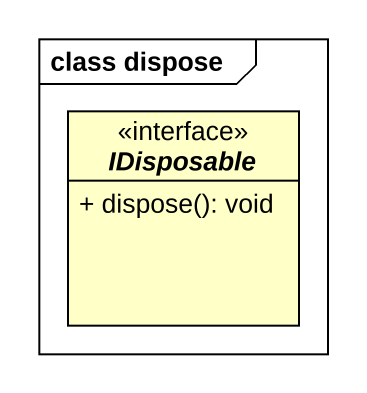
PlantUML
@startuml
mainframe class dispose
hide circle
hide empty members
skinparam classAttributeIconSize 0
interface IDisposable <<interface>> #FFFFC8 {
  + dispose(): void
}
@enduml
